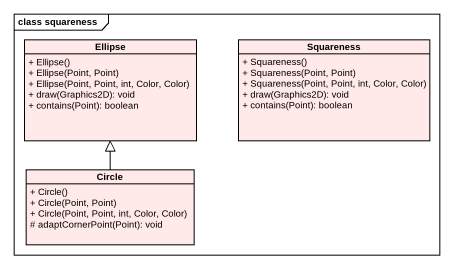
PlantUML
@startuml
mainframe class squareness
hide circle
hide empty members
skinparam classAttributeIconSize 0
class Ellipse #FFE9E9 {
  + Ellipse()
  + Ellipse(Point, Point)
  + Ellipse(Point, Point, int, Color, Color)
  + draw(Graphics2D): void
  + contains(Point): boolean
}
class Squareness #FFE9E9 {
  + Squareness()
  + Squareness(Point, Point)
  + Squareness(Point, Point, int, Color, Color)
  + draw(Graphics2D): void
  + contains(Point): boolean
}
class "Circle" as Circle_ #FFE9E9 {
  + Circle()
  + Circle(Point, Point)
  + Circle(Point, Point, int, Color, Color)
  # adaptCornerPoint(Point): void
}
Circle_ -up-|> Ellipse
@enduml
